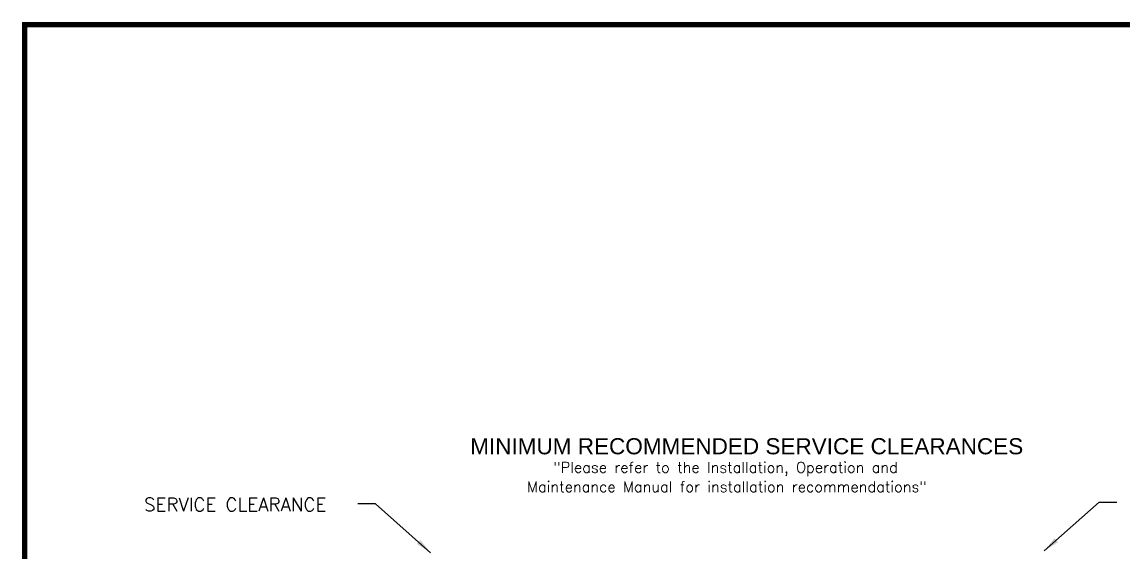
# Model space of a CAD drawing. Extents: x -1 to 275, y -26 to 150.
# Drawn here: x 10.7 to 147.4, y 76.2 to 142.1 of the extents above; entities that cross this region are included whole.
import ezdxf
from ezdxf.enums import TextEntityAlignment as Align

# ---------------------------------------------------------------- set-up
doc = ezdxf.new("R2010")
doc.units = 0
doc.header["$MEASUREMENT"] = 0
doc.layers.get('0').update_dxf_attribs({"linetype": 'CONTINUOUS'})
doc.layers.add('0 Unit', color=7, linetype='CONTINUOUS')
doc.styles.add('dimentions', font='arial.ttf')
doc.styles.add('SIMPLEX', font='SIMPLEX')
doc.dimstyles.get("Standard").update_dxf_attribs({"dimtxt": 1.5, "dimasz": 2, "dimexe": 0.25, "dimexo": 0.5, "dimgap": 0.75, "dimtad": 0, "dimtih": 1, "dimtoh": 1, "dimdec": 4, "dimzin": 0, "dimdsep": 46, "dimlunit": 5, "dimtxsty": 'STANDARD', "dimcen": 0.125, "dimclrd": 1, "dimclre": 1, "dimclrt": 1, "dimadec": 0, "dimazin": 0, "dimtfac": 1, "dimtdec": 4, "dimtofl": 0, "dimtmove": 0, "dimatfit": 3, "dimfxl": 1, "dimfrac": 2, "dimtolj": 1, "dimtzin": 0, "dimarcsym": 0})

msp = doc.modelspace()

# ---------------------------------------------------------------- linework, layer by layer
at = {"const_width": 0.63999}
msp.add_lwpolyline([(11.00839, -18.24898), (267.00583, -18.24898), (267.00583, 141.74942), (11.00839, 141.74942), (11.00839, -18.24898)], dxfattribs=at)

# ---------------------------------------------------------------- texts
at = {"lineweight": 30, "style": 'dimentions'}
msp.add_text('MINIMUM RECOMMENDED SERVICE CLEARANCES', height=1.99998, dxfattribs=at).set_placement((66.27873, 88.40431))
at = {"style": 'SIMPLEX'}
for s, p in [('"Please refer to the Installation, Operation and', (97.96022, 86.11678)), ('Maintenance Manual for installation recommendations"', (98.11862, 83.7097))]:
    msp.add_text(s, height=1.3279867, dxfattribs=at).set_placement(p, align=Align.CENTER)
at = {"layer": '0 Unit', "insert": (25.82394, 82.99356), "char_height": 1.66, "width": 34.6701003, "attachment_point": 1, "style": 'SIMPLEX'}
msp.add_mtext('SERVICE CLEARANCE', dxfattribs=at)

# ---------------------------------------------------------------- leaders
at = {"layer": '0 Unit'}
for points in [[(61.3732, 76.18997), (54.54521, 82.25286), (52.35351, 82.25286)], [(137.47595, 76.40282), (144.30394, 82.46572), (146.49564, 82.46572)]]:
    msp.add_leader(points, dimstyle='Standard', override={"dimgap": 0.09, "dimtad": 0, "dimclrd": 256}, dxfattribs=at)

doc.saveas('drawing.dxf')
